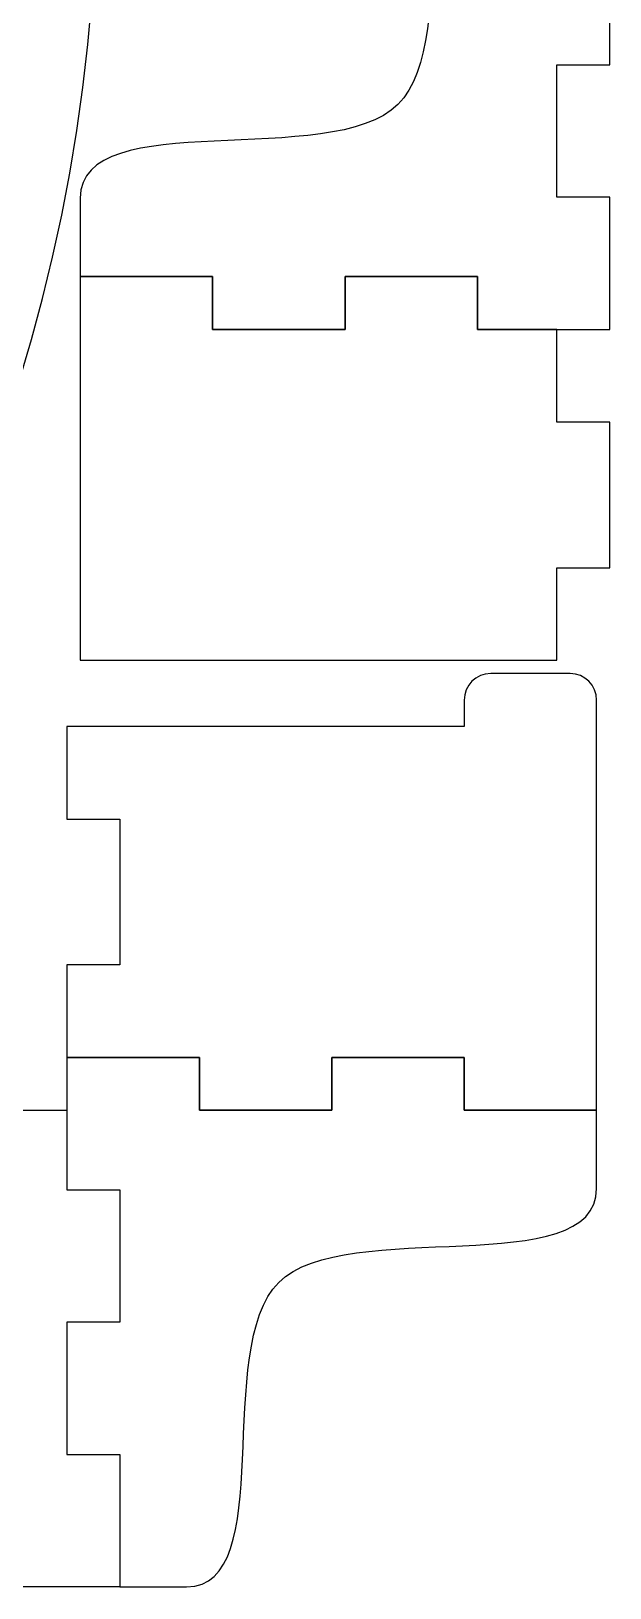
# Model space of a CAD drawing. Extents: x 0 to 206, y 6 to 420.
# Drawn here: x 160.3 to 204, y 159.9 to 277.5 of the extents above; entities that cross this region are included whole.
import ezdxf

# ---------------------------------------------------------------- set-up
doc = ezdxf.new("R2010")
doc.units = 0
doc.layers.get('0').update_dxf_attribs({"linetype": 'CONTINUOUS'})

msp = doc.modelspace()

# ---------------------------------------------------------------- linework, layer by layer
at = {"color": 7}
for p, q in [((204.000132, 275.000081), (204.000132, 284.999987)), ((199.999879, 264.999657), (199.999879, 275.000081)), ((199.999879, 275.000081), (204.000132, 275.000081)), ((164.000001, 264.907987), (164.000001, 259.000022)), ((204.000132, 264.999657), (199.999879, 264.999657)), ((204.000132, 254.999747), (204.000132, 264.999657)), ((164.000001, 259.000022), (173.99991, 259.000022)), ((173.999875, 258.999764), (164.000001, 258.999764)), ((164.000001, 258.999764), (164.000001, 229.999981)), ((173.999875, 255.000008), (173.999875, 258.999764)), ((173.99991, 259.000022), (173.99991, 254.999747)), ((183.999784, 254.999747), (183.999784, 259.000022)), ((183.999784, 259.000022), (194.000223, 259.000022)), ((194.000223, 258.999764), (183.999784, 258.999764)), ((183.999784, 258.999764), (183.999784, 255.000008)), ((194.000223, 259.000022), (194.000223, 254.999747)), ((194.000223, 255.000008), (194.000223, 258.999764)), ((183.999784, 255.000008), (173.999875, 255.000008)), ((173.99991, 254.999747), (183.999784, 254.999747)), ((200.000373, 255.000008), (194.000223, 255.000008)), ((194.000223, 254.999747), (204.000132, 254.999747)), ((200.000373, 247.999917), (200.000373, 255.000008)), ((204.000132, 247.999917), (200.000373, 247.999917)), ((204.000132, 236.999554), (204.000132, 247.999917)), ((200.000373, 229.999981), (200.000373, 236.999554)), ((200.000373, 236.999554), (204.000132, 236.999554)), ((164.000001, 229.999981), (200.000373, 229.999981)), ((201.00006, 229.00022), (194.99991, 229.000255)), ((193.000048, 227.000375), (193.000048, 224.999984)), ((202.999922, 224.999949), (202.999922, 227.00034)), ((193.000048, 224.999984), (162.999544, 224.999984)), ((162.999544, 224.999984), (162.999544, 218.000411)), ((202.999922, 221.000193), (202.999922, 224.999949)), ((202.999922, 199.999922), (202.999922, 221.000193)), ((162.999544, 218.000411), (166.99955, 218.000058)), ((166.99955, 218.000058), (166.99955, 206.999696)), ((166.99955, 206.999696), (162.999544, 207.000049)), ((162.999544, 207.000049), (162.999544, 199.999957)), ((162.999544, 199.999957), (172.999701, 199.999929)), ((162.999791, 200.000444), (162.999791, 190.000538)), ((172.999701, 200.000444), (162.999791, 200.000444)), ((172.999701, 196.000173), (172.999701, 200.000444)), ((172.999701, 199.999929), (172.999701, 196.000173)), ((193.000013, 200.000444), (183.000139, 200.000444)), ((183.000139, 200.000444), (183.000139, 196.000173)), ((183.000139, 196.000173), (183.000139, 199.999922)), ((183.000139, 199.999922), (193.000048, 199.999922)), ((193.000013, 196.000173), (193.000013, 200.000444)), ((193.000048, 199.999922), (193.000048, 196.000166)), ((202.999922, 196.000166), (202.999922, 199.999922)), ((156.000081, 196.00035), (163.000144, 196.00035)), ((163.000144, 196.00035), (163.000144, 190.000199)), ((172.999701, 196.000173), (183.000139, 196.000173)), ((183.000139, 196.000173), (172.999701, 196.000173)), ((202.999922, 196.000173), (193.000013, 196.000173)), ((193.000048, 196.000166), (202.999922, 196.000166)), ((202.999922, 190.092207), (202.999922, 196.000173)), ((162.999791, 190.000538), (167.000044, 190.000538)), ((163.000144, 190.000199), (166.999903, 190.000199)), ((166.999903, 190.000199), (166.999903, 179.999761)), ((167.000044, 190.000538), (167.000044, 180.000114)), ((167.000044, 180.000114), (162.999791, 180.000114)), ((162.999791, 180.000114), (162.999791, 170.000208)), ((166.999903, 179.999761), (163.000144, 179.999761)), ((163.000144, 179.999761), (163.000144, 169.999852)), ((162.999791, 170.000208), (167.000044, 170.000208)), ((163.000144, 169.999852), (166.999903, 169.999852)), ((166.999903, 169.999852), (166.999903, 159.999978)), ((167.000044, 170.000208), (167.000044, 160.000302)), ((163.000144, 159.999978), (141.999883, 159.999978)), ((166.999903, 159.999978), (163.000144, 159.999978)), ((167.000044, 160.000302), (172.029738, 160.000302))]:
    msp.add_line(p, q, dxfattribs=at)
for points in [[(194.970185, 294.999893), (187.999861, 294.999656), (192.999851, 276.999654), (187.999861, 271.999657)], [(35.248662, 159.830006), (107.045579, 159.83006), (165.248474, 218.032933), (165.248556, 289.82985)], [(187.999861, 271.999657), (182.999871, 266.999656), (163.99986, 271.999657), (164.000001, 264.907987)], [(194.99991, 229.000255), (193.891906, 229.000255), (193.000048, 228.108376), (193.000048, 227.000375)], [(202.999922, 227.00034), (202.999922, 228.108341), (202.108065, 229.00022), (201.00006, 229.00022)], [(179.000062, 183.000538), (184.000052, 188.000539), (203.000064, 183.000538), (202.999922, 190.092207)], [(172.029738, 160.000302), (179.000062, 160.000539), (174.000073, 178.000538), (179.000062, 183.000538)]]:
    msp.add_open_spline(points, degree=3, dxfattribs=at)

doc.saveas('drawing.dxf')
